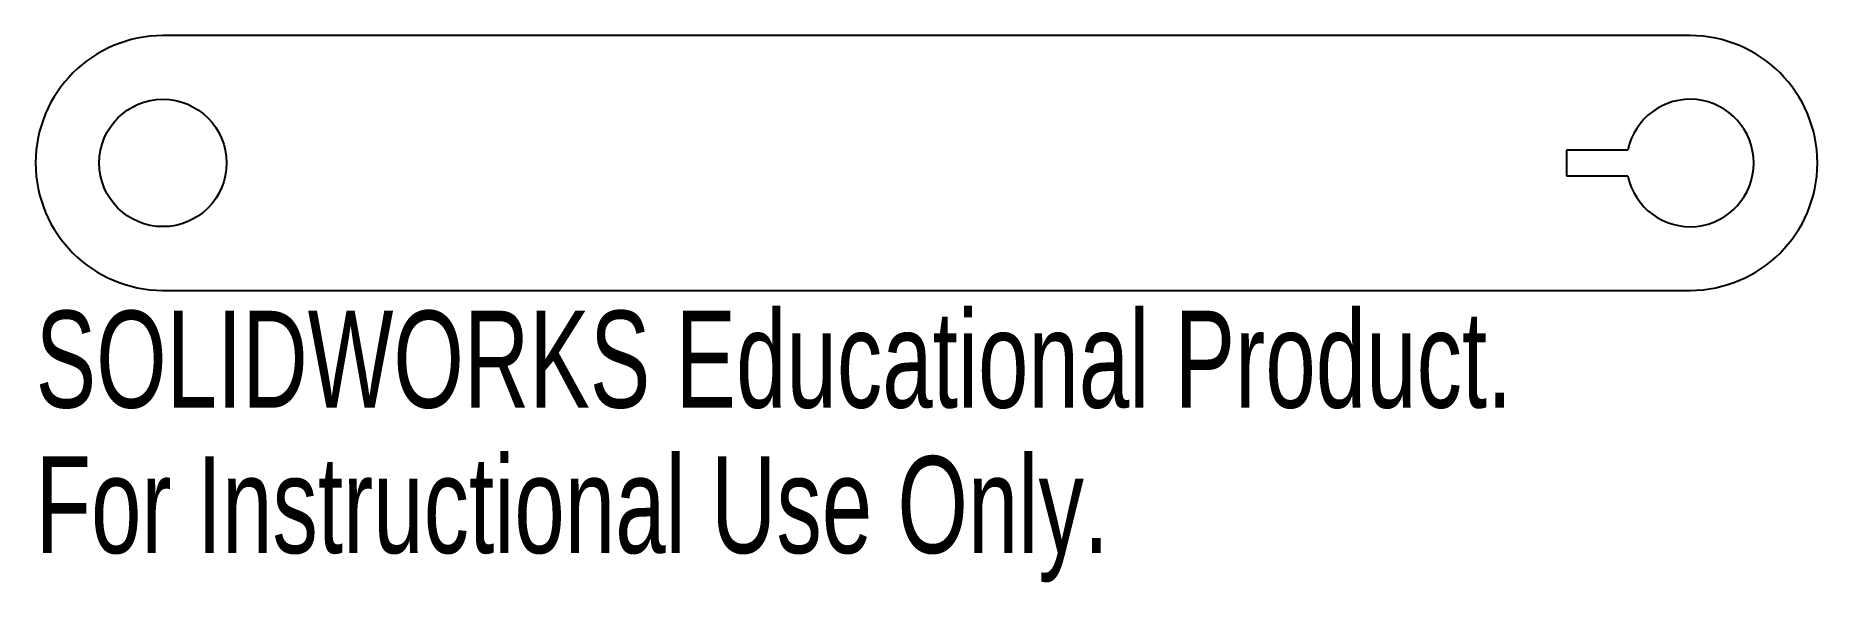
# Model space of a CAD drawing. Header units: inches. Extents: x -3.25 to 0.25, y -0.82 to 0.25.
import ezdxf

# ---------------------------------------------------------------- set-up
doc = ezdxf.new("R2010")
doc.units = ezdxf.units.IN
doc.header["$MEASUREMENT"] = 0
doc.styles.add('SLDTEXTSTYLE0', font='TXT', dxfattribs={"width": 0.7})

msp = doc.modelspace()

# ---------------------------------------------------------------- linework, layer by layer
at = {"color": 7, "linetype": 'Continuous', "lineweight": 25}
for p, q in [((0, 0.25), (-3, 0.25)), ((-0.1225, 0.025), (-0.2425, 0.025)), ((-0.2425, 0.025), (-0.2425, -0.025)), ((-0.2425, -0.025), (-0.1225, -0.025)), ((-3, -0.25), (0, -0.25))]:
    msp.add_line(p, q, dxfattribs=at)
msp.add_circle((-3, 0), 0.125, dxfattribs=at)
for centre, radius, start, end in [((-3, 0), 0.25, 90, 270), ((0, 0), 0.25, 270, 90), ((0, 0), 0.125, 191.537, 168.463)]:
    msp.add_arc(centre, radius, start, end, dxfattribs=at)

# ---------------------------------------------------------------- texts
at = {"color": 7, "linetype": 'Continuous', "char_height": 0.1903, "attachment_point": 1, "style": 'SLDTEXTSTYLE0'}
for s, insert in [('SOLIDWORKS Educational Product.', (-3.25, -0.2901)), ('For Instructional Use Only.', (-3.25, -0.5756))]:
    msp.add_mtext(s, dxfattribs=dict(at, insert=insert))

doc.saveas('drawing.dxf')
